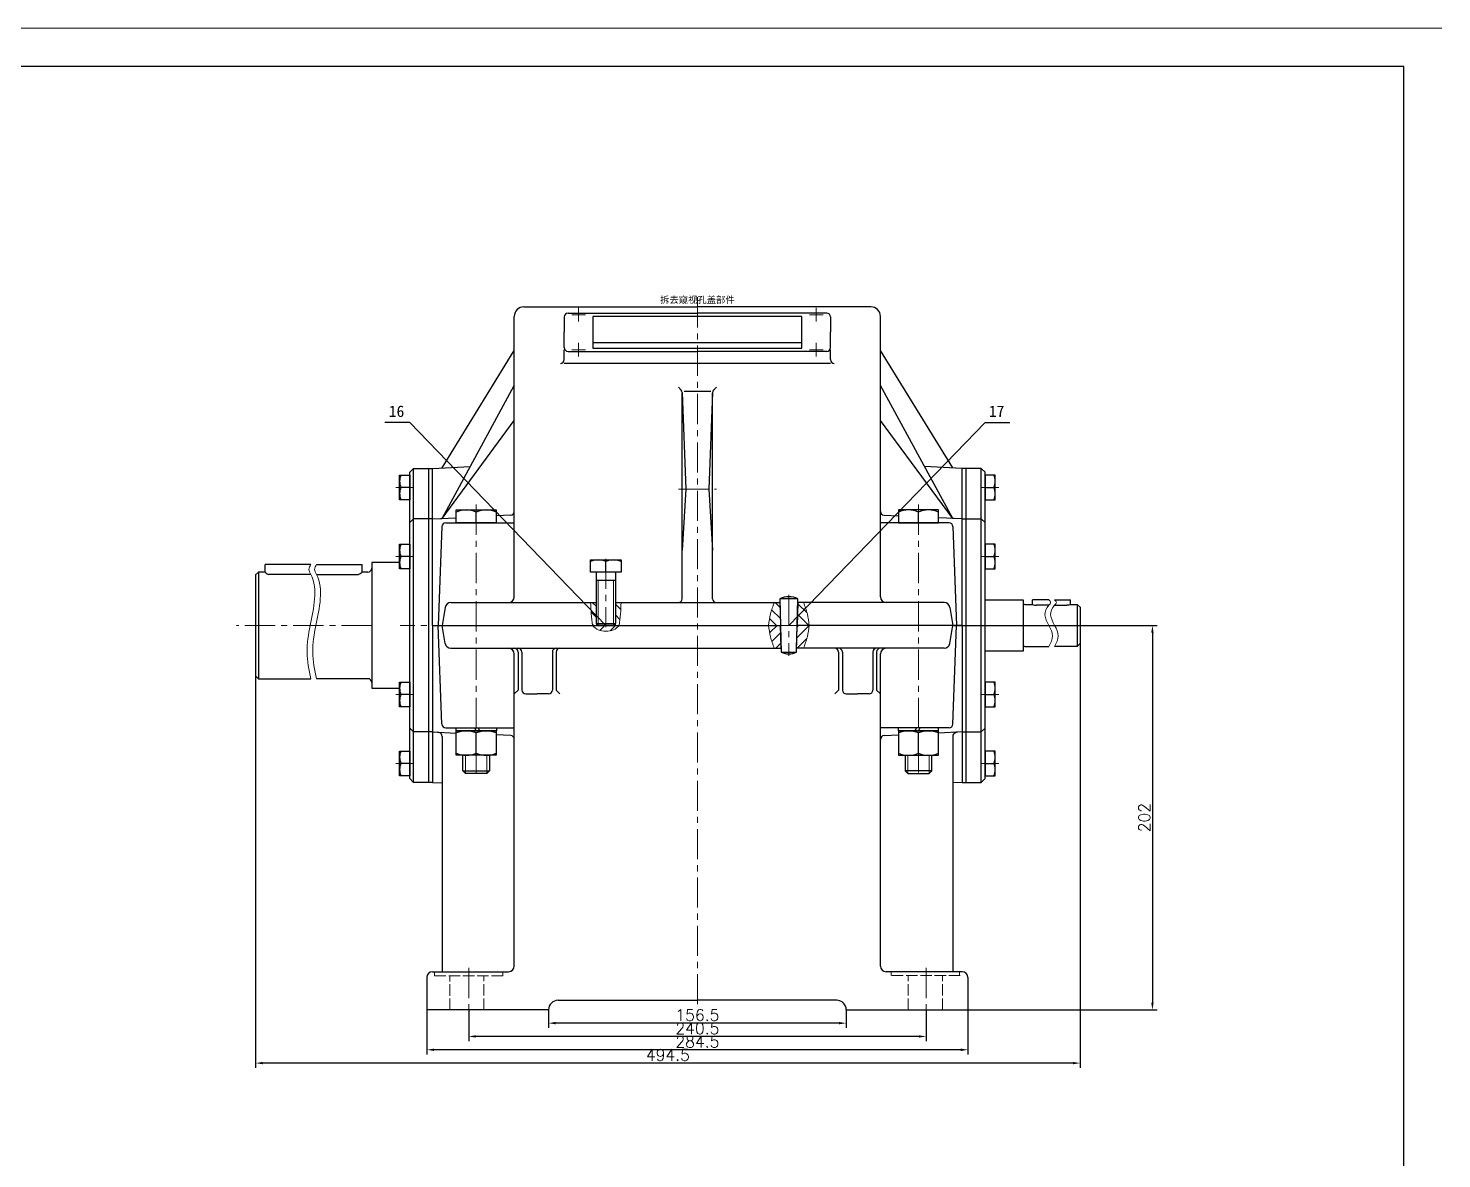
# Model space of a CAD drawing. Header units: millimetres. Extents: x 0 to 841, y 0 to 594.
# Drawn here: x 469.4 to 841, y 297 to 594 of the extents above; entities that cross this region are included whole.
import ezdxf
from ezdxf.enums import TextEntityAlignment as Align

# ---------------------------------------------------------------- set-up
doc = ezdxf.new("R2010")
doc.units = ezdxf.units.MM
doc.header["$LTSCALE"] = 0.25
doc.linetypes.add('ACAD_ISO02W100', pattern=[15, 12, -3])
doc.linetypes.add('CENTER', pattern=[50.8, 31.75, -6.35, 6.35, -6.35])
for name, color, linetype, lineweight in [('中心线', 1, 'CENTER', 15), ('剖面线', 4, 'Continuous', 15), ('尺寸', 7, 'Continuous', 15), ('文字', 7, 'Continuous', 15), ('标注', 3, 'Continuous', 15), ('粗实线', 7, 'Continuous', 30), ('细实线', 7, 'Continuous', 15), ('虚线', 1, 'ACAD_ISO02W100', 15)]:
    doc.layers.add(name, color=color, linetype=linetype, lineweight=lineweight)
doc.styles.get("Standard").update_dxf_attribs({"font": ''})
doc.styles.add('txt', font='txt.shx')
doc.styles.get('Standard').set_extended_font_data('SimSun')
doc.dimstyles.new('ISO-25', dxfattribs={"dimtxt": 3, "dimasz": 1.875, "dimexe": 1.25, "dimexo": 0, "dimtad": 1, "dimdec": 3, "dimlfac": 2, "dimrnd": 0.01, "dimdsep": 46, "dimtxsty": 'txt', "dimcen": 2.5, "dimadec": 0, "dimazin": 0, "dimtfac": 1, "dimtdec": 3, "dimtmove": 0, "dimatfit": 3, "dimfxl": 1, "dimarcsym": 0})

# ---------------------------------------------------------------- blocks, each defined once
blk = doc.blocks.new('*D13')
at = {"layer": 'Defpoints', "color": 0, "transparency": 16777216}
for p in [(606.19, 336.12), (684.44, 336.12), (606.19, 332.62)]:
    blk.add_point(p, dxfattribs=at)
at = {"layer": '尺寸', "color": 0, "lineweight": -2, "transparency": 16777216}
for p, q in [((606.19, 336.12), (606.19, 331.37)), ((684.44, 336.12), (684.44, 331.37)), ((682.57, 332.62), (608.07, 332.62))]:
    blk.add_line(p, q, dxfattribs=at)
at = {"layer": '尺寸', "color": 0, "transparency": 16777216}
for points in [[(608.07, 332.93), (608.07, 332.31), (606.19, 332.62)], [(682.57, 332.93), (682.57, 332.31), (684.44, 332.62)]]:
    blk.add_solid(points, dxfattribs=at)
at = {"layer": '尺寸', "color": 0, "transparency": 16777216, "insert": (645.32, 334.74), "char_height": 3, "attachment_point": 5, "style": 'txt'}
blk.add_mtext('156.5', dxfattribs=at)
blk = doc.blocks.new('*D14')
at = {"layer": 'Defpoints', "color": 0, "transparency": 16777216}
for p in [(585.19, 336.12), (705.44, 336.12), (585.19, 329.12)]:
    blk.add_point(p, dxfattribs=at)
at = {"layer": '尺寸', "color": 0, "lineweight": -2, "transparency": 16777216}
for p, q in [((585.19, 336.12), (585.19, 327.87)), ((705.44, 336.12), (705.44, 327.87)), ((703.57, 329.12), (587.07, 329.12))]:
    blk.add_line(p, q, dxfattribs=at)
at = {"layer": '尺寸', "color": 0, "transparency": 16777216}
for points in [[(587.07, 329.43), (587.07, 328.81), (585.19, 329.12)], [(703.57, 329.43), (703.57, 328.81), (705.44, 329.12)]]:
    blk.add_solid(points, dxfattribs=at)
at = {"layer": '尺寸', "color": 0, "transparency": 16777216, "insert": (645.32, 331.24), "char_height": 3, "attachment_point": 5, "style": 'txt'}
blk.add_mtext('240.5', dxfattribs=at)
blk = doc.blocks.new('*D15')
at = {"layer": 'Defpoints', "color": 0, "transparency": 16777216}
for p in [(574.19, 336.12), (716.44, 336.12), (574.19, 325.62)]:
    blk.add_point(p, dxfattribs=at)
at = {"layer": '尺寸', "color": 0, "lineweight": -2, "transparency": 16777216}
for p, q in [((574.19, 336.12), (574.19, 324.37)), ((716.44, 336.12), (716.44, 324.37)), ((714.57, 325.62), (576.07, 325.62))]:
    blk.add_line(p, q, dxfattribs=at)
at = {"layer": '尺寸', "color": 0, "transparency": 16777216}
for points in [[(576.07, 325.93), (576.07, 325.31), (574.19, 325.62)], [(714.57, 325.93), (714.57, 325.31), (716.44, 325.62)]]:
    blk.add_solid(points, dxfattribs=at)
at = {"layer": '尺寸', "color": 0, "transparency": 16777216, "insert": (645.32, 327.74), "char_height": 3, "attachment_point": 5, "style": 'txt'}
blk.add_mtext('284.5', dxfattribs=at)
blk = doc.blocks.new('*D16')
at = {"layer": 'Defpoints', "color": 0, "transparency": 16777216}
for p in [(712.44, 437.12), (712.44, 336.12), (764.94, 336.12)]:
    blk.add_point(p, dxfattribs=at)
at = {"layer": '尺寸', "color": 0, "lineweight": -2, "transparency": 16777216}
for p, q in [((712.44, 437.12), (766.19, 437.12)), ((764.94, 435.24), (764.94, 337.99)), ((712.44, 336.12), (766.19, 336.12))]:
    blk.add_line(p, q, dxfattribs=at)
at = {"layer": '尺寸', "color": 0, "transparency": 16777216}
for points in [[(764.63, 435.24), (765.25, 435.24), (764.94, 437.12)], [(764.63, 337.99), (765.25, 337.99), (764.94, 336.12)]]:
    blk.add_solid(points, dxfattribs=at)
at = {"layer": '尺寸', "color": 0, "transparency": 16777216, "insert": (762.82, 386.62), "char_height": 3, "attachment_point": 5, "rotation": 90, "style": 'txt'}
blk.add_mtext('202', dxfattribs=at)
blk = doc.blocks.new('*D17')
at = {"layer": 'Defpoints', "color": 0, "transparency": 16777216}
for p in [(529.19, 437.12), (745.94, 437.12), (529.19, 322.12)]:
    blk.add_point(p, dxfattribs=at)
at = {"layer": '尺寸', "color": 0, "lineweight": -2, "transparency": 16777216}
for p, q in [((529.19, 437.12), (529.19, 320.87)), ((745.94, 437.12), (745.94, 320.87)), ((744.07, 322.12), (531.07, 322.12))]:
    blk.add_line(p, q, dxfattribs=at)
at = {"layer": '尺寸', "color": 0, "transparency": 16777216}
for points in [[(531.07, 322.43), (531.07, 321.81), (529.19, 322.12)], [(744.07, 322.43), (744.07, 321.81), (745.94, 322.12)]]:
    blk.add_solid(points, dxfattribs=at)
at = {"layer": '尺寸', "color": 0, "transparency": 16777216, "insert": (637.57, 324.24), "char_height": 3, "attachment_point": 5, "style": 'txt'}
blk.add_mtext('494.5', dxfattribs=at)

msp = doc.modelspace()

# ---------------------------------------------------------------- hatches: boundary and pattern name
at = {"layer": '剖面线'}
h = msp.add_hatch(dxfattribs=at)
h.set_pattern_fill('ANSI31', color=256, scale=0.63, angle=90, style=0)
edge = h.paths.add_edge_path(flags=16)
edge.add_line((617.25272, 443.11883), (618.75272, 443.11883))
edge.add_line((618.75272, 443.11883), (618.75272, 437.11883))
edge.add_line((618.75272, 437.11883), (617.75272, 437.11883))
edge.add_spline(control_points=[(617.75272, 437.11883), (617.61941, 438.11745), (617.35352, 440.10919), (617.28626, 442.11746), (617.25272, 443.11883)], knot_values=[0, 0, 0, 0, 6.040695324, 12.048190643, 12.048190643, 12.048190643, 12.048190643], degree=3, periodic=0)
h = msp.add_hatch(dxfattribs=at)
h.set_pattern_fill('ANSI31', color=256, scale=0.63, angle=90, style=0)
edge = h.paths.add_edge_path(flags=16)
edge.add_line((625.25272, 443.11883), (623.75272, 443.11883))
edge.add_line((623.75272, 443.11883), (623.75272, 437.11883))
edge.add_line((623.75272, 437.11883), (624.75272, 437.11883))
edge.add_spline(control_points=[(624.75272, 437.11883), (624.88603, 438.11745), (625.15191, 440.10919), (625.21918, 442.11746), (625.25272, 443.11883)], knot_values=[0, 0, 0, 0, 6.040695324, 12.048190643, 12.048190643, 12.048190643, 12.048190643], degree=3, periodic=0)
h = msp.add_hatch(dxfattribs=at)
h.set_pattern_fill('ANSI31', color=256, scale=0.63, angle=90, style=0)
edge = h.paths.add_edge_path(flags=16)
edge.add_line((665.5295, 443.11883), (667.0295, 443.11883))
edge.add_line((667.0295, 443.11883), (667.19022, 437.11883))
edge.add_line((667.19022, 437.11883), (664.0295, 437.11883))
edge.add_spline(control_points=[(664.0295, 437.11883), (664.15844, 438.1282), (664.42144, 440.18707), (665.15538, 442.12896), (665.5295, 443.11883)], knot_values=[0, 0, 0, 0, 6.08276253, 12.407317851, 12.407317851, 12.407317851, 12.407317851], degree=3, periodic=0)
h = msp.add_hatch(dxfattribs=at)
h.set_pattern_fill('ANSI31', color=256, scale=0.63, angle=90, style=0)
edge = h.paths.add_edge_path(flags=16)
edge.add_line((673.22593, 443.11883), (671.72593, 443.11883))
edge.add_line((671.72593, 443.11883), (671.56522, 437.11883))
edge.add_line((671.56522, 437.11883), (674.72593, 437.11883))
edge.add_spline(control_points=[(674.72593, 437.11883), (674.597, 438.1282), (674.334, 440.18707), (673.60005, 442.12896), (673.22593, 443.11883)], knot_values=[0, 0, 0, 0, 6.08276253, 12.407317851, 12.407317851, 12.407317851, 12.407317851], degree=3, periodic=0)
h = msp.add_hatch(dxfattribs=at)
h.set_pattern_fill('ANSI31', color=256, scale=0.63, style=0)
edge = h.paths.add_edge_path(flags=16)
edge.add_line((624.75272, 437.11883), (617.75272, 437.11883))
edge.add_spline(control_points=[(617.75272, 437.11883), (618.22027, 436.64688), (619.18006, 435.67806), (621.25272, 435.58846), (623.32538, 435.67806), (624.28517, 436.64688), (624.75272, 437.11883)], knot_values=[0, 0, 0, 0, 3.841874542, 7.886624226, 11.931373909, 15.773248451, 15.773248451, 15.773248451, 15.773248451], degree=3, periodic=0)
h = msp.add_hatch(dxfattribs=at)
h.set_pattern_fill('ANSI31', color=256, scale=0.63, style=0)
edge = h.paths.add_edge_path(flags=16)
edge.add_line((665.5295, 431.11883), (667.35093, 431.11883))
edge.add_line((667.35093, 431.11883), (667.19022, 437.11883))
edge.add_line((667.19022, 437.11883), (664.0295, 437.11883))
edge.add_spline(control_points=[(664.0295, 437.11883), (664.15844, 436.10946), (664.42144, 434.0506), (665.15538, 432.1087), (665.5295, 431.11883)], knot_values=[0, 0, 0, 0, 6.08276253, 12.407317851, 12.407317851, 12.407317851, 12.407317851], degree=3, periodic=0)
h = msp.add_hatch(dxfattribs=at)
h.set_pattern_fill('ANSI31', color=256, scale=0.63, style=0)
edge = h.paths.add_edge_path(flags=16)
edge.add_line((673.22593, 431.11883), (671.4045, 431.11883))
edge.add_line((671.4045, 431.11883), (671.56522, 437.11883))
edge.add_line((671.56522, 437.11883), (674.72593, 437.11883))
edge.add_spline(control_points=[(674.72593, 437.11883), (674.597, 436.10946), (674.334, 434.0506), (673.60005, 432.1087), (673.22593, 431.11883)], knot_values=[0, 0, 0, 0, 6.08276253, 12.407317851, 12.407317851, 12.407317851, 12.407317851], degree=3, periodic=0)

# ---------------------------------------------------------------- linework, layer by layer
at = {"layer": '中心线'}
for p, q in [((614.06522, 516.93042), (614.06522, 520.53042)), ((645.31522, 523.31558), (645.31522, 336.11883)), ((676.56522, 516.93042), (676.56522, 520.53042)), ((615.86522, 518.73042), (612.26522, 518.73042)), ((678.36522, 518.73042), (674.76522, 518.73042)), ((615.86522, 509.52742), (612.26522, 509.52742)), ((614.06522, 507.72742), (614.06522, 511.32742)), ((678.36522, 509.52742), (674.76522, 509.52742)), ((676.56522, 507.72742), (676.56522, 511.32742)), ((566.04022, 473.36883), (570.69022, 473.36883)), ((640.31522, 472.92648), (650.31522, 472.92648)), ((724.59022, 473.36883), (719.94022, 473.36883)), ((587.19022, 468.88383), (587.19022, 398.49383)), ((703.44022, 468.88383), (703.44022, 398.49383)), ((566.04022, 455.24383), (570.69022, 455.24383)), ((621.25272, 454.63883), (621.25272, 436.61883)), ((724.59022, 455.24383), (719.94022, 455.24383)), ((669.37772, 445.11883), (669.37772, 429.11883)), ((559.69022, 437.11883), (524.19022, 437.11883)), ((723.44022, 437.11883), (567.19022, 437.11883)), ((730.94022, 437.11883), (750.94022, 437.11883)), ((566.04022, 418.99383), (570.69022, 418.99383)), ((724.59022, 418.99383), (719.94022, 418.99383)), ((566.04022, 400.86883), (570.69022, 400.86883)), ((724.59022, 400.86883), (719.94022, 400.86883)), ((585.19022, 347.11883), (585.19022, 335.11883)), ((705.44022, 347.11883), (705.44022, 335.11883))]:
    msp.add_line(p, q, dxfattribs=at)
at = {"layer": '粗实线'}
for p, q in [((831, 584), (25, 584)), ((831, 10), (831, 584)), ((599.69022, 520.81558), (645.31522, 520.81558)), ((690.94022, 520.81558), (645.31522, 520.81558)), ((597.19022, 444.61883), (597.19022, 518.31558)), ((610.31522, 518.14874), (610.31522, 514.12892)), ((611.31522, 519.14874), (645.31522, 519.14874)), ((672.81522, 518.3121), (617.81522, 518.3121)), ((617.81522, 518.3121), (617.81522, 509.94574)), ((679.31522, 519.14874), (645.31522, 519.14874)), ((672.81522, 509.94574), (672.81522, 518.3121)), ((680.31522, 518.14874), (680.31522, 514.12892)), ((693.44022, 444.61883), (693.44022, 518.31558)), ((610.31522, 510.1091), (610.31522, 514.12892)), ((680.31522, 510.1091), (680.31522, 514.12892)), ((578.19022, 478.48511), (597.19022, 509.31558)), ((610.31522, 506.9605), (610.31522, 509.52742)), ((611.31522, 509.1091), (645.31522, 509.1091)), ((672.81522, 511.35579), (617.81522, 511.35579)), ((617.81522, 509.94574), (672.81522, 509.94574)), ((679.31522, 509.1091), (645.31522, 509.1091)), ((680.31522, 506.9605), (680.31522, 509.52742)), ((712.44022, 478.48511), (693.44022, 509.31558)), ((609.31522, 505.9605), (609.31522, 505.9605)), ((680.31522, 505.9605), (610.31522, 505.9605)), ((681.31522, 505.9605), (681.31522, 505.9605)), ((578.19022, 465.23511), (597.19022, 500.11258)), ((641.03828, 498.94666), (640.31522, 499.66973)), ((641.31522, 444.11883), (641.31522, 498.16973)), ((641.33042, 498.27837), (642.31522, 472.92648)), ((641.81522, 498.66973), (648.81522, 498.66973)), ((649.30001, 498.27837), (648.31522, 472.92648)), ((649.31522, 444.11883), (649.31522, 498.16973)), ((649.59215, 498.94666), (650.31522, 499.66973)), ((712.44022, 465.23511), (693.44022, 500.11258)), ((578.19022, 465.23511), (597.19022, 490.90958)), ((712.44022, 465.23511), (693.44022, 490.90958)), ((567.04022, 470.11883), (567.04022, 476.61883)), ((567.04022, 476.61883), (569.69022, 476.61883)), ((569.69022, 477.36883), (570.69022, 478.36883)), ((569.69022, 396.86883), (569.69022, 477.36883)), ((569.69022, 476.61883), (569.69022, 473.36883)), ((570.69022, 478.36883), (575.69022, 478.36883)), ((570.69022, 395.86883), (570.69022, 478.36883)), ((574.69022, 395.86883), (574.69022, 478.36883)), ((575.69022, 478.36883), (585.59599, 478.82957)), ((575.69022, 437.11883), (575.69022, 478.36883)), ((714.94022, 478.36883), (705.03444, 478.82957)), ((714.94022, 437.11883), (714.94022, 478.36883)), ((719.94022, 478.36883), (714.94022, 478.36883)), ((715.94022, 395.86883), (715.94022, 478.36883)), ((720.94022, 477.36883), (719.94022, 478.36883)), ((719.94022, 395.86883), (719.94022, 478.36883)), ((720.94022, 396.86883), (720.94022, 477.36883)), ((723.59022, 476.61883), (720.94022, 476.61883)), ((720.94022, 476.61883), (720.94022, 473.36883)), ((723.59022, 470.11883), (723.59022, 476.61883)), ((569.69022, 473.36883), (567.37677, 473.36883)), ((569.69022, 473.36883), (569.69022, 470.11883)), ((642.31522, 472.92648), (641.31522, 456.92648)), ((648.31522, 472.92648), (649.31522, 456.92648)), ((720.94022, 473.36883), (720.94022, 470.11883)), ((720.94022, 473.36883), (723.25367, 473.36883)), ((569.69022, 470.11883), (567.04022, 470.11883)), ((720.94022, 470.11883), (723.59022, 470.11883)), ((570.69022, 465.11883), (569.69022, 464.11883)), ((570.69022, 465.11883), (569.69022, 464.11883)), ((575.69022, 465.11883), (570.69022, 465.11883)), ((575.69022, 465.11883), (570.69022, 465.11883)), ((575.69022, 465.11883), (581.94022, 465.40933)), ((575.69022, 465.11883), (578.19022, 465.23511)), ((581.94022, 464.04383), (581.94022, 467.44383)), ((581.94022, 467.44383), (592.44022, 467.44383)), ((587.19022, 464.04383), (587.19022, 466.90018)), ((592.44022, 467.44383), (592.44022, 464.04383)), ((596.23669, 466.07447), (592.44022, 465.89783)), ((694.39374, 466.07447), (698.19022, 465.89783)), ((708.69022, 467.44383), (698.19022, 467.44383)), ((698.19022, 467.44383), (698.19022, 464.04383)), ((703.44022, 464.04383), (703.44022, 466.90018)), ((708.69022, 464.04383), (708.69022, 467.44383)), ((714.94022, 465.11883), (708.69022, 465.40933)), ((714.94022, 465.11883), (712.44022, 465.23511)), ((714.94022, 465.11883), (719.94022, 465.11883)), ((714.94022, 465.11883), (719.94022, 465.11883)), ((719.94022, 465.11883), (720.94022, 464.11883)), ((719.94022, 465.11883), (720.94022, 464.11883)), ((578.15445, 463.08095), (577.19022, 437.11883)), ((579.15377, 464.04383), (597.19022, 464.04383)), ((587.19022, 464.04383), (581.94022, 464.04383)), ((592.44022, 464.04383), (587.19022, 464.04383)), ((711.47667, 464.04383), (693.44022, 464.04383)), ((698.19022, 464.04383), (703.44022, 464.04383)), ((703.44022, 464.04383), (708.69022, 464.04383)), ((712.47598, 463.08095), (713.44022, 437.11883)), ((567.04022, 451.99383), (567.04022, 458.49383)), ((567.04022, 458.49383), (569.69022, 458.49383)), ((569.69022, 458.49383), (569.69022, 455.24383)), ((723.59022, 458.49383), (720.94022, 458.49383)), ((720.94022, 458.49383), (720.94022, 455.24383)), ((723.59022, 451.99383), (723.59022, 458.49383)), ((567.04022, 453.61883), (559.69022, 453.61883)), ((559.69022, 453.61883), (559.69022, 420.61883)), ((569.69022, 455.24383), (567.37677, 455.24383)), ((569.69022, 455.24383), (569.69022, 451.99383)), ((617.25272, 451.11883), (617.25272, 454.31883)), ((617.25272, 454.31883), (625.25272, 454.31883)), ((621.25272, 451.11883), (621.25272, 453.90462)), ((625.25272, 454.31883), (625.25272, 451.11883)), ((720.94022, 455.24383), (720.94022, 451.99383)), ((720.94022, 455.24383), (723.25367, 455.24383)), ((529.94022, 451.11883), (529.19022, 450.36883)), ((529.19022, 450.36883), (529.19022, 423.86883)), ((531.69022, 451.11883), (529.94022, 451.11883)), ((529.94022, 451.11883), (529.94022, 423.11883)), ((531.69022, 451.11883), (531.69022, 453.11883)), ((543.69022, 453.11883), (531.69022, 453.11883)), ((543.69022, 450.53383), (532.69022, 450.53383)), ((545.19022, 453.11883), (557.19022, 453.11883)), ((545.19022, 450.53383), (556.19022, 450.53383)), ((557.19022, 451.11883), (557.19022, 453.11883)), ((558.69022, 451.11883), (557.19022, 451.11883)), ((569.69022, 451.99383), (567.04022, 451.99383)), ((621.25272, 451.11883), (617.25272, 451.11883)), ((618.75272, 437.61883), (618.75272, 451.11883)), ((625.25272, 451.11883), (621.25272, 451.11883)), ((623.75272, 451.11883), (623.75272, 437.61883)), ((720.94022, 451.99383), (723.59022, 451.99383)), ((618.75272, 449.01883), (623.75272, 449.01883)), ((580.46091, 443.11883), (618.75272, 443.11883)), ((623.75272, 443.11883), (666.87772, 443.11883)), ((665.5295, 443.11883), (667.0295, 443.11883)), ((671.75272, 444.11883), (667.00272, 444.11883)), ((667.00272, 444.11883), (667.37772, 430.11883)), ((667.0295, 443.11883), (667.19022, 437.11883)), ((671.37772, 430.11883), (671.75272, 444.11883)), ((671.72593, 443.11883), (671.56522, 437.11883)), ((673.22593, 443.11883), (671.72593, 443.11883)), ((710.16953, 443.11883), (671.87772, 443.11883)), ((720.94022, 443.86883), (730.94022, 443.86883)), ((730.94022, 443.86883), (730.94022, 430.36883)), ((731.44022, 442.61883), (733.44022, 442.61883)), ((733.44022, 442.61883), (733.44022, 443.86883)), ((737.69022, 443.86883), (733.44022, 443.86883)), ((737.69022, 442.40883), (734.44022, 442.40883)), ((739.19022, 443.86883), (743.44022, 443.86883)), ((739.19022, 442.40883), (742.44022, 442.40883)), ((743.44022, 442.61883), (743.44022, 443.86883)), ((743.44022, 442.61883), (745.19022, 442.61883)), ((745.19022, 442.61883), (745.94022, 441.86883)), ((745.19022, 442.61883), (745.19022, 431.61883)), ((578.98132, 441.86543), (578.19022, 437.11883)), ((711.64912, 441.86543), (712.44022, 437.11883)), ((745.94022, 441.86883), (745.94022, 432.36883)), ((575.69022, 437.11883), (578.19022, 437.11883)), ((575.69022, 437.11883), (575.69022, 395.86883)), ((578.15445, 411.15672), (577.19022, 437.11883)), ((578.98132, 432.37223), (578.19022, 437.11883)), ((578.19022, 437.11883), (666.87772, 437.11883)), ((619.25272, 437.11883), (618.75272, 437.61883)), ((618.75272, 437.61883), (623.75272, 437.61883)), ((623.25272, 437.11883), (619.25272, 437.11883)), ((623.75272, 437.61883), (623.25272, 437.11883)), ((664.0295, 437.11883), (667.19022, 437.11883)), ((664.0295, 437.11883), (667.19022, 437.11883)), ((667.35093, 431.11883), (667.19022, 437.11883)), ((671.4045, 431.11883), (671.56522, 437.11883)), ((674.72593, 437.11883), (671.56522, 437.11883)), ((674.72593, 437.11883), (671.56522, 437.11883)), ((712.44022, 437.11883), (671.87772, 437.11883)), ((711.64912, 432.37223), (712.44022, 437.11883)), ((714.94022, 437.11883), (712.44022, 437.11883)), ((712.47598, 411.15672), (713.44022, 437.11883)), ((714.94022, 437.11883), (714.94022, 395.86883)), ((580.46091, 431.11883), (666.87772, 431.11883)), ((597.19022, 431.11883), (597.19022, 431.11883)), ((609.19022, 431.11883), (609.19022, 431.11883)), ((665.5295, 431.11883), (667.35093, 431.11883)), ((673.22593, 431.11883), (671.4045, 431.11883)), ((710.16953, 431.11883), (671.87772, 431.11883)), ((681.44022, 431.11883), (681.44022, 431.11883)), ((693.44022, 431.11883), (693.44022, 431.11883)), ((731.44022, 431.61883), (737.69022, 431.61883)), ((745.19022, 431.61883), (739.19022, 431.61883)), ((745.94022, 432.36883), (745.19022, 431.61883)), ((597.19022, 347.61883), (597.19022, 429.61883)), ((598.19022, 430.11883), (598.19022, 420.11883)), ((599.19022, 430.11883), (599.19022, 420.11883)), ((607.19022, 430.11883), (607.19022, 420.11883)), ((608.19022, 430.11883), (608.19022, 420.11883)), ((667.37772, 430.11883), (671.37772, 430.11883)), ((682.44022, 430.11883), (682.44022, 420.11883)), ((683.44022, 430.11883), (683.44022, 420.11883)), ((691.44022, 430.11883), (691.44022, 420.11883)), ((692.44022, 430.11883), (692.44022, 420.11883)), ((693.44022, 347.61883), (693.44022, 429.61883)), ((730.94022, 430.36883), (720.94022, 430.36883)), ((529.19022, 423.86883), (529.94022, 423.11883)), ((529.94022, 423.11883), (543.69022, 423.11883)), ((558.69022, 423.11883), (545.19022, 423.11883)), ((559.69022, 420.61883), (567.04022, 420.61883)), ((567.04022, 415.74383), (567.04022, 422.24383)), ((567.04022, 422.24383), (569.69022, 422.24383)), ((569.69022, 422.24383), (569.69022, 418.99383)), ((598.19022, 420.11883), (597.19022, 419.11883)), ((599.19022, 420.11883), (599.19022, 420.11883)), ((607.19022, 420.11883), (607.19022, 420.11883)), ((608.19022, 420.11883), (609.19022, 419.11883)), ((682.44022, 420.11883), (681.44022, 419.11883)), ((683.44022, 420.11883), (683.44022, 420.11883)), ((691.44022, 420.11883), (691.44022, 420.11883)), ((692.44022, 420.11883), (693.44022, 419.11883)), ((723.59022, 422.24383), (720.94022, 422.24383)), ((720.94022, 422.24383), (720.94022, 418.99383)), ((723.59022, 415.74383), (723.59022, 422.24383)), ((569.69022, 418.99383), (567.37677, 418.99383)), ((569.69022, 418.99383), (569.69022, 415.74383)), ((600.19022, 419.11883), (603.19022, 419.11883)), ((606.19022, 419.11883), (603.19022, 419.11883)), ((684.44022, 419.11883), (687.44022, 419.11883)), ((690.44022, 419.11883), (687.44022, 419.11883)), ((720.94022, 418.99383), (720.94022, 415.74383)), ((720.94022, 418.99383), (723.25367, 418.99383)), ((569.69022, 415.74383), (567.04022, 415.74383)), ((720.94022, 415.74383), (723.59022, 415.74383)), ((570.69022, 409.11883), (569.69022, 410.11883)), ((570.69022, 409.11883), (569.69022, 410.11883)), ((575.69022, 409.11883), (570.69022, 409.11883)), ((575.69022, 409.11883), (570.69022, 409.11883)), ((575.69022, 409.11883), (578.19022, 409.00233)), ((575.69022, 409.11883), (581.94022, 408.82833)), ((577.58136, 408.8776), (577.19022, 409.04383)), ((579.15377, 410.19383), (597.19022, 410.19383)), ((581.89022, 409.39383), (581.89022, 410.19383)), ((581.89022, 410.19383), (592.49022, 410.19383)), ((592.49022, 409.39383), (581.89022, 409.39383)), ((581.94022, 409.39383), (592.44022, 409.39383)), ((581.94022, 402.99383), (581.94022, 409.39383)), ((587.19022, 409.39383), (586.79022, 410.19383)), ((587.19022, 403.53749), (587.19022, 408.85018)), ((588.09022, 409.39383), (587.69022, 410.19383)), ((592.44022, 409.39383), (592.44022, 402.99383)), ((592.49022, 410.19383), (592.49022, 409.39383)), ((711.47667, 410.19383), (693.44022, 410.19383)), ((708.74022, 410.19383), (698.14022, 410.19383)), ((698.14022, 410.19383), (698.14022, 409.39383)), ((698.14022, 409.39383), (708.74022, 409.39383)), ((708.69022, 409.39383), (698.19022, 409.39383)), ((698.19022, 409.39383), (698.19022, 402.99383)), ((702.54022, 409.39383), (702.94022, 410.19383)), ((703.44022, 409.39383), (703.84022, 410.19383)), ((703.44022, 403.53749), (703.44022, 408.85018)), ((708.69022, 402.99383), (708.69022, 409.39383)), ((714.94022, 409.11883), (708.69022, 408.82833)), ((708.74022, 409.39383), (708.74022, 410.19383)), ((714.94022, 409.11883), (712.44022, 409.00233)), ((713.04908, 408.8776), (713.44022, 409.04383)), ((714.94022, 409.11883), (719.94022, 409.11883)), ((714.94022, 409.11883), (719.94022, 409.11883)), ((719.94022, 409.11883), (720.94022, 410.11883)), ((719.94022, 409.11883), (720.94022, 410.11883)), ((578.19022, 407.95727), (578.19022, 346.11883)), ((596.23669, 408.1632), (592.44022, 408.33983)), ((694.39374, 408.1632), (698.19022, 408.33983)), ((712.44022, 407.95727), (712.44022, 346.11883)), ((567.04022, 397.61883), (567.04022, 404.11883)), ((567.04022, 404.11883), (569.69022, 404.11883)), ((569.69022, 404.11883), (569.69022, 400.86883)), ((592.44022, 402.99383), (581.94022, 402.99383)), ((583.69022, 398.89383), (583.69022, 402.99383)), ((590.69022, 402.99383), (590.69022, 398.89383)), ((698.19022, 402.99383), (708.69022, 402.99383)), ((699.94022, 402.99383), (699.94022, 398.89383)), ((706.94022, 398.89383), (706.94022, 402.99383)), ((723.59022, 404.11883), (720.94022, 404.11883)), ((720.94022, 404.11883), (720.94022, 400.86883)), ((723.59022, 397.61883), (723.59022, 404.11883)), ((569.69022, 397.61883), (567.04022, 397.61883)), ((569.69022, 400.86883), (567.37677, 400.86883)), ((569.69022, 400.86883), (569.69022, 397.61883)), ((584.39022, 398.19383), (583.69022, 398.89383)), ((583.69022, 398.89383), (590.69022, 398.89383)), ((589.99022, 398.19383), (584.39022, 398.19383)), ((590.69022, 398.89383), (589.99022, 398.19383)), ((699.94022, 398.89383), (700.64022, 398.19383)), ((706.94022, 398.89383), (699.94022, 398.89383)), ((700.64022, 398.19383), (706.24022, 398.19383)), ((706.24022, 398.19383), (706.94022, 398.89383)), ((720.94022, 400.86883), (720.94022, 397.61883)), ((720.94022, 400.86883), (723.25367, 400.86883)), ((720.94022, 397.61883), (723.59022, 397.61883)), ((570.69022, 395.86883), (569.69022, 396.86883)), ((575.69022, 395.86883), (570.69022, 395.86883)), ((575.69022, 395.86883), (578.19022, 395.75233)), ((714.94022, 395.86883), (712.44022, 395.75233)), ((714.94022, 395.86883), (719.94022, 395.86883)), ((719.94022, 395.86883), (720.94022, 396.86883)), ((575.69022, 346.11883), (595.69022, 346.11883)), ((595.69022, 346.11883), (595.69022, 346.11883)), ((714.94022, 346.11883), (694.94022, 346.11883)), ((694.94022, 346.11883), (694.94022, 346.11883)), ((574.19022, 344.61883), (574.19022, 336.11883)), ((716.44022, 344.61883), (716.44022, 336.11883)), ((608.69022, 338.61883), (645.31522, 338.61883)), ((681.94022, 338.61883), (645.31522, 338.61883)), ((606.19022, 336.11883), (574.19022, 336.11883)), ((606.19022, 336.11883), (606.19022, 336.11883)), ((684.44022, 336.11883), (684.44022, 336.11883)), ((684.44022, 336.11883), (716.44022, 336.11883))]:
    msp.add_line(p, q, dxfattribs=at)
for centre, radius, start, end in [((599.69022, 518.31558), 2.5, 90, 180), ((690.94022, 518.31558), 2.5, 0, 90), ((611.31522, 518.14874), 1, 90, 180), ((679.31522, 518.14874), 1, 0, 90), ((611.31522, 510.1091), 1, 180, 270), ((679.31522, 510.1091), 1, 270, 0), ((609.31522, 506.9605), 1, 270, 0), ((681.31522, 506.9605), 1, 180, 270), ((640.33117, 498.23956), 1, 2.2245439, 45), ((650.29926, 498.23956), 1, 135, 177.7754561), ((571.13159, 474.99383), 4.09137, 156.598161, 203.401839), ((719.49885, 474.99383), 4.09137, 336.598161, 23.401839), ((571.13159, 471.74383), 4.09137, 156.598161, 203.401839), ((719.49885, 471.74383), 4.09137, 336.598161, 23.401839), ((584.56522, 460.8347), 6.60914, 66.598161, 113.401839), ((589.81522, 460.8347), 6.60914, 66.598161, 113.401839), ((596.19022, 467.07339), 1, 272.6638405, 0), ((694.44022, 467.07339), 1, 180, 267.3361595), ((700.81522, 460.8347), 6.60914, 66.598161, 113.401839), ((706.06522, 460.8347), 6.60914, 66.598161, 113.401839), ((579.15377, 463.04383), 1, 90, 177.8730007), ((711.47667, 463.04383), 1, 2.1269993, 90), ((571.13159, 456.86883), 4.09137, 156.598161, 203.401839), ((719.49885, 456.86883), 4.09137, 336.598161, 23.401839), ((571.13159, 453.61883), 4.09137, 156.598161, 203.401839), ((619.25272, 449.2833), 5.03553, 66.598161, 113.401839), ((623.25272, 449.2833), 5.03553, 66.598161, 113.401839), ((719.49885, 453.61883), 4.09137, 336.598161, 23.401839), ((558.69022, 452.11883), 1, 270, 0), ((580.46091, 441.61883), 1.5, 90, 170.5376778), ((595.69022, 444.61883), 1.5, 270, 0), ((640.31522, 444.11883), 1, 270, 0), ((650.31522, 444.11883), 1, 180, 270), ((669.37772, 438.72821), 5.89063, 66.2226839, 113.7773161), ((694.94022, 444.61883), 1.5, 180, 270), ((710.16953, 441.61883), 1.5, 9.4623222, 90), ((731.44022, 443.11883), 0.5, 180, 270), ((580.46091, 432.61883), 1.5, 189.4623222, 270), ((595.69022, 429.61883), 1.5, 0, 90), ((597.19022, 430.11883), 1, 0, 90), ((598.19022, 430.11883), 1, 0, 90), ((608.19022, 430.11883), 1, 90, 180), ((609.19022, 430.11883), 1, 90, 180), ((681.44022, 430.11883), 1, 0, 90), ((682.44022, 430.11883), 1, 0, 90), ((692.44022, 430.11883), 1, 90, 180), ((693.44022, 430.11883), 1, 90, 180), ((694.94022, 429.61883), 1.5, 90, 180), ((710.16953, 432.61883), 1.5, 270, 350.5376778), ((731.44022, 431.11883), 0.5, 90, 180), ((669.37772, 433.86883), 4.25, 241.9275131, 298.0724869), ((558.69022, 422.11883), 1, 0, 90), ((571.13159, 420.61883), 4.09137, 156.598161, 203.401839), ((600.19022, 420.11883), 1, 180, 270), ((606.19022, 420.11883), 1, 270, 0), ((684.44022, 420.11883), 1, 180, 270), ((690.44022, 420.11883), 1, 270, 0), ((719.49885, 420.61883), 4.09137, 336.598161, 23.401839), ((571.13159, 417.36883), 4.09137, 156.598161, 203.401839), ((719.49885, 417.36883), 4.09137, 336.598161, 23.401839), ((577.19022, 407.95727), 1, 0, 66.974508), ((579.15377, 411.19383), 1, 182.1269993, 270), ((584.56522, 402.7847), 6.60914, 66.598161, 113.401839), ((589.81522, 402.7847), 6.60914, 66.598161, 113.401839), ((700.81522, 402.7847), 6.60914, 66.598161, 113.401839), ((706.06522, 402.7847), 6.60914, 66.598161, 113.401839), ((711.47667, 411.19383), 1, 270, 357.8730007), ((713.44022, 407.95727), 1, 113.025492, 180), ((596.19022, 407.16428), 1, 0, 87.3361595), ((694.44022, 407.16428), 1, 92.6638405, 180), ((571.13159, 402.49383), 4.09137, 156.598161, 203.401839), ((584.56522, 409.60297), 6.60914, 246.598161, 293.401839), ((589.81522, 409.60297), 6.60914, 246.598161, 293.401839), ((700.81522, 409.60297), 6.60914, 246.598161, 293.401839), ((706.06522, 409.60297), 6.60914, 246.598161, 293.401839), ((719.49885, 402.49383), 4.09137, 336.598161, 23.401839), ((571.13159, 399.24383), 4.09137, 156.598161, 203.401839), ((719.49885, 399.24383), 4.09137, 336.598161, 23.401839), ((575.69022, 344.61883), 1.5, 90, 180), ((595.69022, 347.61883), 1.5, 270, 0), ((694.94022, 347.61883), 1.5, 180, 270), ((714.94022, 344.61883), 1.5, 0, 90), ((608.69022, 336.11883), 2.5, 90, 180), ((681.94022, 336.11883), 2.5, 0, 90)]:
    msp.add_arc(centre, radius, start, end, dxfattribs=at)
for points, knots in [([(531.69022, 451.11883), (531.84099, 450.93312), (532.10482, 450.60816), (532.51462, 450.55613), (532.69022, 450.53383)], [0, 0, 0, 0, 1.369706538, 2.396719683, 2.396719683, 2.396719683, 2.396719683]), ([(557.19022, 451.11883), (557.03944, 450.93312), (556.77561, 450.60816), (556.36582, 450.55613), (556.19022, 450.53383)], [0, 0, 0, 0, 1.369706538, 2.396719683, 2.396719683, 2.396719683, 2.396719683]), ([(733.44022, 442.61883), (733.6047, 442.55225), (733.92564, 442.42234), (734.27157, 442.41326), (734.44022, 442.40883)], [0, 0, 0, 0, 1.054938861, 2.058460659, 2.058460659, 2.058460659, 2.058460659]), ([(743.44022, 442.61883), (743.27574, 442.55225), (742.9548, 442.42234), (742.60886, 442.41326), (742.44022, 442.40883)], [0, 0, 0, 0, 1.054938861, 2.058460659, 2.058460659, 2.058460659, 2.058460659])]:
    msp.add_open_spline(points, degree=3, knots=knots, dxfattribs=at)
at = {"layer": '细实线'}
for p, q in [((841, 594), (0, 594)), ((619.25272, 449.01883), (619.25272, 437.11883)), ((623.25272, 449.01883), (623.25272, 437.11883)), ((617.25272, 443.11883), (618.75272, 443.11883)), ((618.75272, 443.11883), (618.75272, 437.11883)), ((625.25272, 443.11883), (623.75272, 443.11883)), ((623.75272, 443.11883), (623.75272, 437.11883)), ((618.75272, 437.11883), (617.75272, 437.11883)), ((624.75272, 437.11883), (617.75272, 437.11883)), ((623.75272, 437.11883), (624.75272, 437.11883)), ((584.39022, 402.99383), (584.39022, 398.19383)), ((589.99022, 402.99383), (589.99022, 398.19383)), ((700.64022, 402.99383), (700.64022, 398.19383)), ((706.24022, 402.99383), (706.24022, 398.19383))]:
    msp.add_line(p, q, dxfattribs=at)
for points, knots in [([(543.69022, 453.11883), (543.43665, 452.68738), (542.92951, 451.82448), (544.72002, 448.96509), (545.10714, 441.49814), (541.76354, 432.46627), (543.20855, 425.45569), (543.69022, 423.11883)], [0, 0, 0, 0, 2.771682702, 5.543365404, 18.528314383, 46.812585631, 60.954721254, 60.954721254, 60.954721254, 60.954721254]), ([(545.19022, 453.11883), (544.93665, 452.68738), (544.42951, 451.82448), (546.22002, 448.96509), (546.60714, 441.49814), (543.26354, 432.46627), (544.70855, 425.45569), (545.19022, 423.11883)], [0, 0, 0, 0, 2.771682702, 5.543365404, 18.528314383, 46.812585631, 60.954721254, 60.954721254, 60.954721254, 60.954721254]), ([(617.25272, 443.11883), (617.28626, 442.11746), (617.35352, 440.10919), (617.61941, 438.11745), (617.75272, 437.11883)], [0, 0, 0, 0, 6.007495318, 12.048190643, 12.048190643, 12.048190643, 12.048190643]), ([(625.25272, 443.11883), (625.21918, 442.11746), (625.15191, 440.10919), (624.88603, 438.11745), (624.75272, 437.11883)], [0, 0, 0, 0, 6.007495318, 12.048190643, 12.048190643, 12.048190643, 12.048190643]), ([(665.5295, 443.11883), (665.15538, 442.12896), (664.42144, 440.18707), (664.15844, 438.1282), (664.0295, 437.11883)], [0, 0, 0, 0, 6.32455532, 12.407317851, 12.407317851, 12.407317851, 12.407317851]), ([(673.22593, 443.11883), (673.60005, 442.12896), (674.334, 440.18707), (674.597, 438.1282), (674.72593, 437.11883)], [0, 0, 0, 0, 6.32455532, 12.407317851, 12.407317851, 12.407317851, 12.407317851]), ([(737.69022, 443.86883), (737.94335, 443.62446), (738.44963, 443.13572), (737.0986, 441.92475), (735.90111, 438.83198), (739.66928, 435.29404), (738.18498, 432.53764), (737.69022, 431.61883)], [0, 0, 0, 0, 1.76963273, 3.539265461, 8.998789249, 20.70348916, 26.555839115, 26.555839115, 26.555839115, 26.555839115]), ([(739.19022, 443.86883), (739.44335, 443.62446), (739.94963, 443.13572), (738.5986, 441.92475), (737.40111, 438.83198), (741.16928, 435.29404), (739.68498, 432.53764), (739.19022, 431.61883)], [0, 0, 0, 0, 1.76963273, 3.539265461, 8.998789249, 20.70348916, 26.555839115, 26.555839115, 26.555839115, 26.555839115]), ([(624.75272, 437.11883), (624.28517, 436.64688), (623.32538, 435.67806), (621.25272, 435.58846), (619.18006, 435.67806), (618.22027, 436.64688), (617.75272, 437.11883)], [0, 0, 0, 0, 3.841874542, 7.886624226, 11.931373909, 15.773248451, 15.773248451, 15.773248451, 15.773248451]), ([(665.5295, 431.11883), (665.15538, 432.1087), (664.42144, 434.0506), (664.15844, 436.10946), (664.0295, 437.11883)], [0, 0, 0, 0, 6.32455532, 12.407317851, 12.407317851, 12.407317851, 12.407317851]), ([(673.22593, 431.11883), (673.60005, 432.1087), (674.334, 434.0506), (674.597, 436.10946), (674.72593, 437.11883)], [0, 0, 0, 0, 6.32455532, 12.407317851, 12.407317851, 12.407317851, 12.407317851])]:
    msp.add_open_spline(points, degree=3, knots=knots, dxfattribs=at)
at = {"layer": '虚线'}
for p, q in [((576.18278, 345.06635), (576.18278, 346.11974)), ((594.1877, 345.06826), (594.1877, 346.12276)), ((696.25663, 345.11457), (696.25663, 346.11457)), ((714.25663, 345.11457), (714.25663, 346.11457)), ((594.18414, 345.06418), (576.18414, 345.06418)), ((580.23352, 336.07588), (580.23352, 345.07588)), ((589.18232, 336.11938), (589.18232, 345.06369)), ((714.43646, 345.11457), (696.43646, 345.11457)), ((700.75663, 336.11457), (700.75663, 345.11457)), ((709.75663, 336.11457), (709.75663, 345.11457))]:
    msp.add_line(p, q, dxfattribs=at)

# ---------------------------------------------------------------- texts
at = {"layer": '文字'}
msp.add_text('拆去窥视孔盖部件', height=1.75, dxfattribs=at).set_placement((645.31522, 522.64874), align=Align.MIDDLE_CENTER)
at = {"layer": '标注', "char_height": 3, "width": 5, "attachment_point": 1}
for s, insert in [('16', (564.19022, 494.88921)), ('17', (721.94022, 494.88921))]:
    msp.add_mtext(s, dxfattribs=dict(at, insert=insert))

# ---------------------------------------------------------------- dimensions: what is measured, and where the dimension line sits
at = {"layer": '尺寸'}
dim = msp.add_linear_dim(base=(529.19022, 322.11883), p1=(745.94022, 437.11883), p2=(529.19022, 437.11883), text='494.5', dimstyle='ISO-25', override={"dimtxt": 3, "dimdec": 3, "dimpost": '<>'}, dxfattribs=at)
dim.commit()
dim.dimension.update_dxf_attribs({"geometry": '*D17', "text_midpoint": (637.56522, 324.24383)})
dim = msp.add_linear_dim(base=(764.94022, 336.11883), p1=(712.44022, 437.11883), p2=(712.44022, 336.11883), angle=90, dimstyle='ISO-25', override={"dimtxt": 3, "dimdec": 3, "dimpost": '<>'}, dxfattribs=at)
dim.commit()
dim.dimension.update_dxf_attribs({"geometry": '*D16', "text_midpoint": (762.81522, 386.61883)})
for base, p1, p2, picture, middle in [((574.19022, 325.61883), (716.44022, 336.11883), (574.19022, 336.11883), '*D15', (645.31522, 327.74383)), ((585.19022, 329.11883), (705.44022, 336.11883), (585.19022, 336.11883), '*D14', (645.31522, 331.24383)), ((606.19022, 332.61883), (684.44022, 336.11883), (606.19022, 336.11883), '*D13', (645.31522, 334.74383))]:
    dim = msp.add_linear_dim(base=base, p1=p1, p2=p2, dimstyle='ISO-25', override={"dimtxt": 3, "dimdec": 3, "dimpost": '<>'}, dxfattribs=at)
    dim.commit()
    dim.dimension.update_dxf_attribs({"geometry": picture, "text_midpoint": middle})

# ---------------------------------------------------------------- leaders
at = {"layer": '标注'}
for points in [[(621.25272, 437.11883), (569.69022, 490.38921), (563.19022, 490.38921)], [(669.37772, 437.11883), (720.94022, 490.38921), (727.44022, 490.38921)]]:
    msp.add_leader(points, dimstyle='ISO-25', override={"dimldrblk": 'None'}, dxfattribs=at)

doc.saveas('drawing.dxf')
